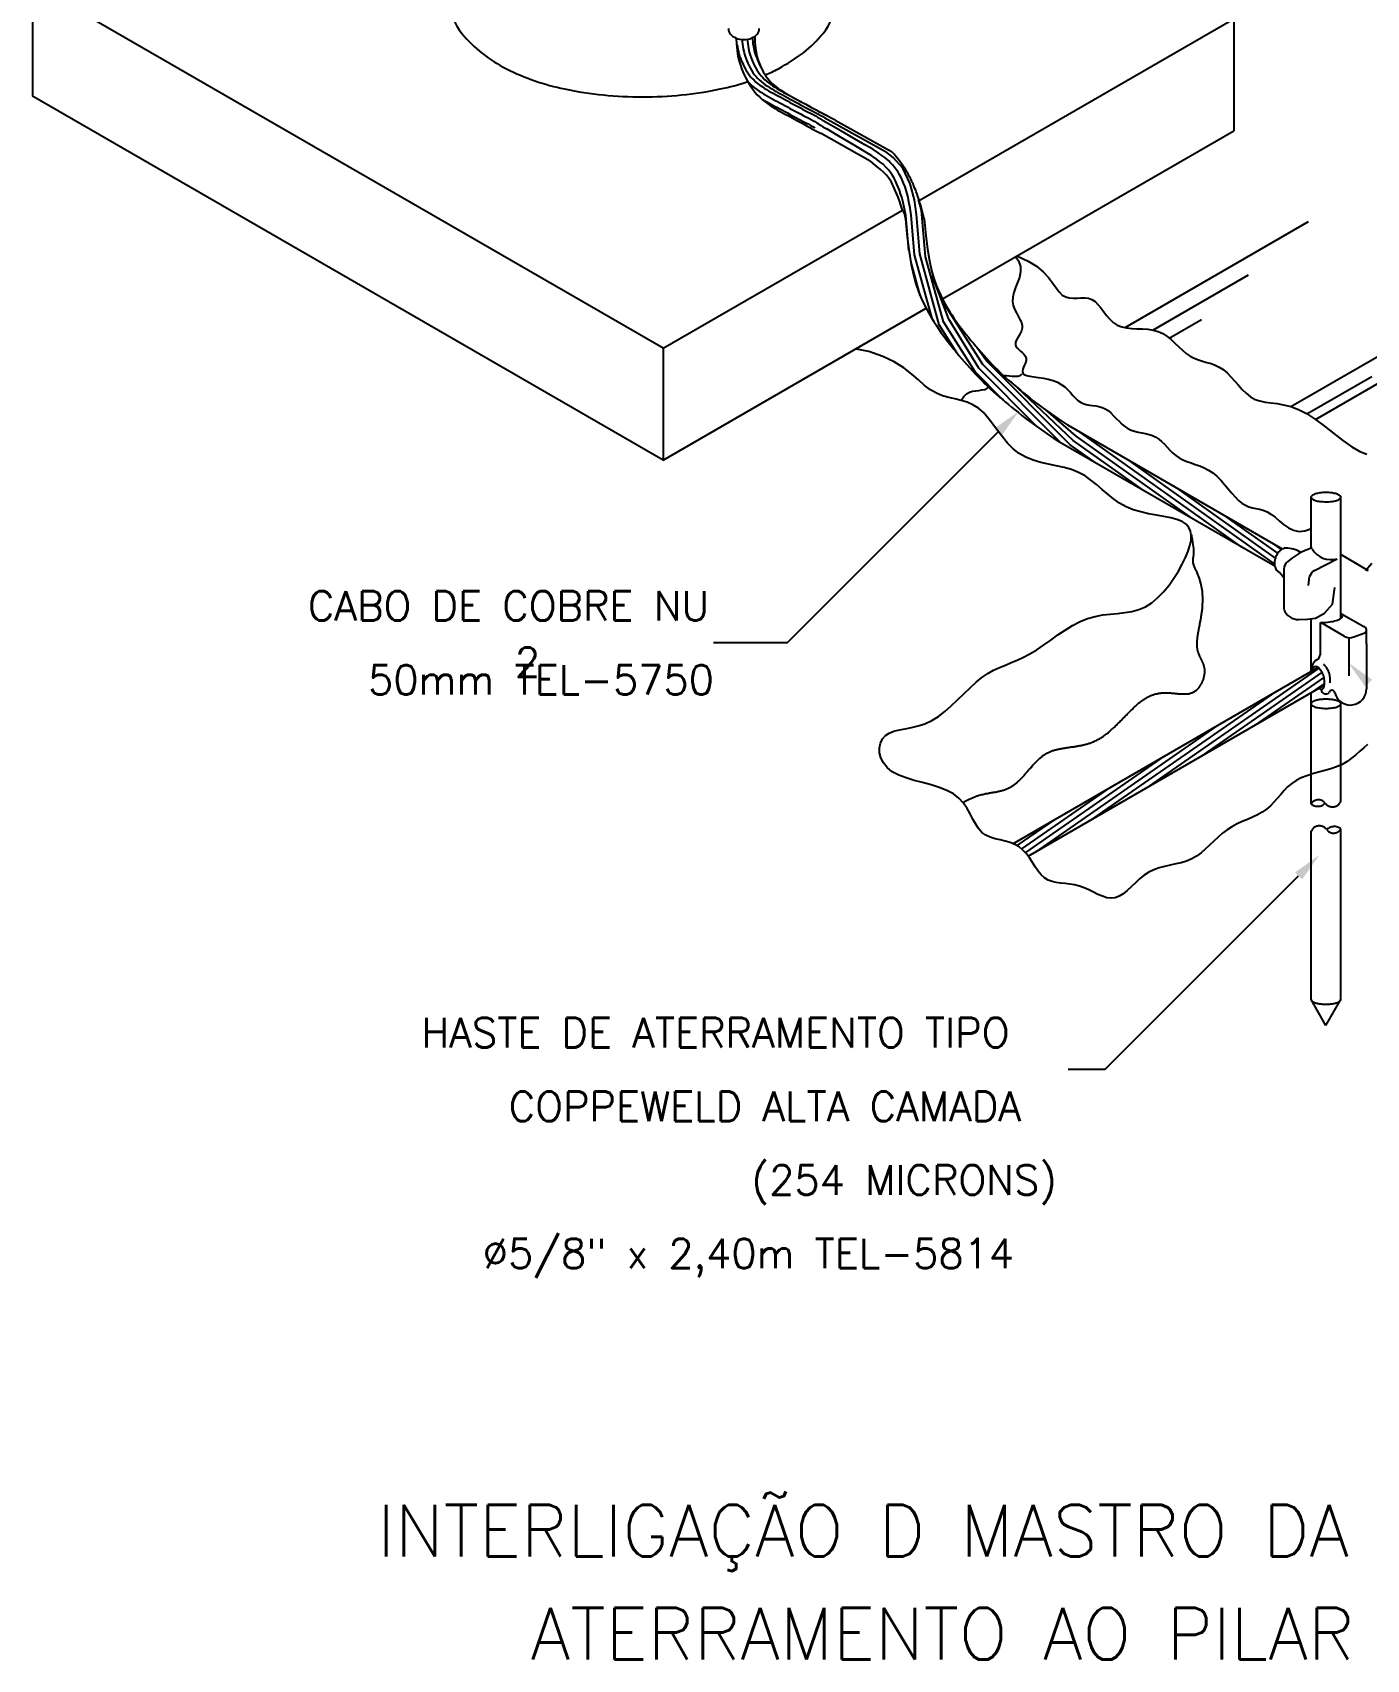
# Model space of a CAD drawing. Header units: millimetres. Extents: x -5200.2 to -5184.5, y -4688.8 to -4655.3.
# Drawn here: x -5200.12 to -5191.06, y -4688.85 to -4677.79 of the extents above; entities that cross this region are included whole.
import ezdxf
from ezdxf.enums import TextEntityAlignment as Align

# ---------------------------------------------------------------- set-up
doc = ezdxf.new("R2010")
doc.units = ezdxf.units.MM
doc.header["$LTSCALE"] = 10
doc.linetypes.add('DASHEDX2', pattern=[1.5, 1, -0.5])
doc.layers.add('Termotécnica', color=7, linetype='Continuous')
doc.styles.add('r140', font='romans.shx')
doc.styles.add('r80', font='romans.shx')

msp = doc.modelspace()

# ---------------------------------------------------------------- linework, layer by layer
at = {"layer": 'Termotécnica', "color": 2}
for p, q in [((-5200.121, -4677.467), (-5200.121, -4678.227)), ((-5195.839, -4679.94), (-5200.121, -4677.467)), ((-5194.104, -4678.938), (-5191.962, -4677.701)), ((-5191.962, -4677.701), (-5191.962, -4678.462)), ((-5195.839, -4680.7), (-5200.121, -4678.227)), ((-5193.878, -4679.568), (-5191.962, -4678.462)), ((-5195.839, -4679.94), (-5194.213, -4679.001)), ((-5193.941, -4679.604), (-5193.819, -4679.533)), ((-5195.839, -4680.7), (-5194.051, -4679.668)), ((-5195.839, -4679.94), (-5195.839, -4680.7)), ((-5194.996, -4681.941), (-5193.563, -4680.508)), ((-5191.438, -4681.299), (-5191.438, -4680.952)), ((-5191.235, -4681.775), (-5191.235, -4680.952)), ((-5191.622, -4681.438), (-5191.622, -4681.713)), ((-5191.414, -4681.45), (-5191.261, -4681.37)), ((-5191.047, -4681.451), (-5191.235, -4681.342)), ((-5191.455, -4681.551), (-5191.448, -4681.491)), ((-5191.438, -4682.136), (-5191.438, -4681.777)), ((-5191.08, -4681.832), (-5191.231, -4681.746)), ((-5191.375, -4681.803), (-5191.375, -4681.98)), ((-5191.212, -4681.897), (-5191.372, -4681.803)), ((-5191.147, -4681.901), (-5191.072, -4681.874)), ((-5191.062, -4681.948), (-5191.062, -4681.859)), ((-5194.996, -4681.941), (-5195.496, -4681.941)), ((-5191.182, -4681.907), (-5191.182, -4682.165)), ((-5191.062, -4681.948), (-5191.062, -4682.254)), ((-5191.438, -4682.356), (-5191.438, -4682.282)), ((-5192.838, -4684.841), (-5191.522, -4683.525)), ((-5192.838, -4684.841), (-5193.088, -4684.841))]:
    msp.add_line(p, q, dxfattribs=at)
at = {"layer": 'Termotécnica', "color": 3}
for p, q in [((-5194.67, -4678.389), (-5194.287, -4678.604)), ((-5194.766, -4678.479), (-5194.433, -4678.667)), ((-5191.632, -4681.304), (-5193.09, -4680.462)), ((-5191.684, -4681.421), (-5193.162, -4680.568)), ((-5193.464, -4683.306), (-5191.391, -4682.108)), ((-5193.359, -4683.391), (-5191.348, -4682.23))]:
    msp.add_line(p, q, dxfattribs=at)
at = {"layer": 'Termotécnica', "color": 1}
for p, q in [((-5194.169, -4679.276), (-5194.189, -4679.038)), ((-5194.131, -4679.305), (-5194.153, -4679.035)), ((-5194.095, -4679.298), (-5194.117, -4679.032)), ((-5194.057, -4679.319), (-5194.082, -4679.029)), ((-5192.701, -4679.799), (-5191.455, -4679.079)), ((-5194.012, -4679.738), (-5194.131, -4679.305)), ((-5193.963, -4679.78), (-5194.095, -4679.298)), ((-5193.933, -4679.761), (-5194.057, -4679.319)), ((-5194.092, -4679.581), (-5194.154, -4679.357)), ((-5193.897, -4679.741), (-5194.011, -4679.446)), ((-5192.512, -4679.816), (-5191.862, -4679.441)), ((-5193.667, -4680.05), (-5193.946, -4679.613)), ((-5193.843, -4679.97), (-5193.963, -4679.78)), ((-5193.718, -4680.101), (-5193.933, -4679.761)), ((-5193.693, -4680.076), (-5193.897, -4679.741)), ((-5192.401, -4679.871), (-5192.181, -4679.744)), ((-5191.576, -4680.336), (-5190.537, -4679.736)), ((-5191.408, -4680.423), (-5190.376, -4679.827)), ((-5193.642, -4680.025), (-5193.707, -4679.935)), ((-5193.526, -4680.294), (-5193.718, -4680.101)), ((-5193.295, -4680.476), (-5193.693, -4680.076)), ((-5193.14, -4680.58), (-5193.667, -4680.05)), ((-5193.073, -4680.596), (-5193.642, -4680.025)), ((-5193.053, -4680.567), (-5193.475, -4680.169)), ((-5191.467, -4680.385), (-5191.026, -4680.131)), ((-5193.032, -4680.537), (-5193.24, -4680.358)), ((-5192.241, -4681.099), (-5193.032, -4680.537)), ((-5191.909, -4681.291), (-5193.011, -4680.508)), ((-5192.903, -4680.717), (-5193.073, -4680.596)), ((-5192.572, -4680.908), (-5193.053, -4680.567)), ((-5191.687, -4681.405), (-5192.68, -4680.699)), ((-5191.68, -4681.365), (-5192.348, -4680.891)), ((-5191.664, -4681.333), (-5192.017, -4681.082)), ((-5191.638, -4681.307), (-5191.685, -4681.273)), ((-5191.385, -4682.113), (-5192.565, -4682.933)), ((-5191.363, -4682.141), (-5192.193, -4682.718)), ((-5191.35, -4682.176), (-5191.821, -4682.503)), ((-5191.346, -4682.217), (-5191.449, -4682.289)), ((-5191.68, -4682.274), (-5192.936, -4683.147)), ((-5192.063, -4682.497), (-5193.308, -4683.362)), ((-5192.435, -4682.711), (-5193.378, -4683.367)), ((-5192.807, -4682.926), (-5193.404, -4683.341)), ((-5193.179, -4683.141), (-5193.435, -4683.319))]:
    msp.add_line(p, q, dxfattribs=at)
at = {"layer": 'Termotécnica', "color": 1, "linetype": 'DASHEDX2'}
for p, q in [((-5191.438, -4683.037), (-5191.438, -4682.356)), ((-5191.235, -4683.02), (-5191.235, -4682.356)), ((-5191.235, -4684.365), (-5191.235, -4683.205)), ((-5191.438, -4684.365), (-5191.438, -4683.221)), ((-5191.337, -4684.541), (-5191.438, -4684.365)), ((-5191.337, -4684.541), (-5191.235, -4684.365))]:
    msp.add_line(p, q, dxfattribs=at)
at = {"layer": 'Termotécnica', "color": 2}
for points in [[(-5197.285, -4677.579, 0.174705), (-5197.205, -4677.8, 0.104203), (-5196.902, -4678.041, 0.064948), (-5196.507, -4678.178, 0.051099), (-5195.978, -4678.232, 0.051099), (-5195.45, -4678.178, 0.02972), (-5195.264, -4678.128)], [(-5194.885, -4677.932, 0.050376), (-5194.751, -4677.8, 0.174705), (-5194.671, -4677.579, 0.174705)], [(-5195.145, -4678.083, 0.015439), (-5195.054, -4678.041, 0.019951), (-5194.885, -4677.932, 0.174705)], [(-5191.643, -4681.311, 0.057952), (-5191.659, -4681.326, 0.068674), (-5191.676, -4681.355, 0.068674), (-5191.686, -4681.388, 0.094064), (-5191.684, -4681.422, 0.032944)], [(-5191.611, -4681.297, 0.138403), (-5191.643, -4681.311, 0.080567)], [(-5191.684, -4681.422, 0.023838), (-5191.682, -4681.428, 0.202617)], [(-5191.438, -4682.356, 0.236645), (-5191.433, -4682.365, 0.085557), (-5191.408, -4682.378, 0.043156), (-5191.378, -4682.384, 0.031861), (-5191.337, -4682.387, 0.031861), (-5191.295, -4682.384, 0.043156), (-5191.265, -4682.378, 0.085557), (-5191.24, -4682.365, 0.236645), (-5191.235, -4682.356)]]:
    msp.add_lwpolyline(points, format="xyb", dxfattribs=at)
at = {"layer": 'Termotécnica', "color": 3}
for points in [[(-5195.343, -4677.834), (-5195.341, -4677.87), (-5195.336, -4677.916), (-5195.33, -4677.955), (-5195.322, -4677.989), (-5195.313, -4678.017), (-5195.305, -4678.04), (-5195.297, -4678.061), (-5195.288, -4678.081), (-5195.279, -4678.101), (-5195.268, -4678.121), (-5195.257, -4678.141), (-5195.244, -4678.16), (-5195.23, -4678.18), (-5195.215, -4678.199), (-5195.199, -4678.217), (-5195.182, -4678.233), (-5195.165, -4678.249), (-5195.148, -4678.263), (-5195.13, -4678.276), (-5195.113, -4678.289), (-5195.095, -4678.3), (-5195.078, -4678.311), (-5195.061, -4678.321), (-5195.044, -4678.331), (-5195.027, -4678.34), (-5195.011, -4678.349), (-5194.995, -4678.357), (-5194.978, -4678.366), (-5194.962, -4678.374), (-5194.946, -4678.383), (-5194.93, -4678.392), (-5194.913, -4678.401), (-5194.895, -4678.411), (-5194.878, -4678.42), (-5194.86, -4678.43), (-5194.842, -4678.44), (-5194.823, -4678.45), (-5194.805, -4678.46), (-5194.787, -4678.469), (-5194.77, -4678.478), (-5194.766, -4678.479)], [(-5195.216, -4677.821), (-5195.215, -4677.86), (-5195.211, -4677.9), (-5195.206, -4677.931), (-5195.201, -4677.956), (-5195.194, -4677.977), (-5195.188, -4677.995), (-5195.181, -4678.012), (-5195.174, -4678.029), (-5195.166, -4678.045), (-5195.158, -4678.061), (-5195.149, -4678.076), (-5195.14, -4678.09), (-5195.13, -4678.104), (-5195.12, -4678.117), (-5195.108, -4678.13), (-5195.096, -4678.142), (-5195.083, -4678.153), (-5195.07, -4678.164), (-5195.056, -4678.175), (-5195.042, -4678.185), (-5195.027, -4678.194), (-5195.013, -4678.203), (-5194.998, -4678.212), (-5194.982, -4678.221), (-5194.967, -4678.23), (-5194.951, -4678.238), (-5194.936, -4678.246), (-5194.92, -4678.255), (-5194.903, -4678.264), (-5194.887, -4678.272), (-5194.87, -4678.282), (-5194.852, -4678.291), (-5194.835, -4678.301), (-5194.817, -4678.31), (-5194.8, -4678.32), (-5194.782, -4678.33), (-5194.764, -4678.339), (-5194.747, -4678.348), (-5194.729, -4678.357), (-5194.712, -4678.366), (-5194.696, -4678.374), (-5194.68, -4678.383), (-5194.67, -4678.389)], [(-5194.213, -4679.001), (-5194.224, -4678.967), (-5194.234, -4678.939), (-5194.243, -4678.914), (-5194.251, -4678.892), (-5194.259, -4678.873), (-5194.266, -4678.856), (-5194.273, -4678.84), (-5194.28, -4678.826), (-5194.287, -4678.811), (-5194.296, -4678.797), (-5194.307, -4678.782), (-5194.321, -4678.764), (-5194.34, -4678.745), (-5194.364, -4678.723), (-5194.395, -4678.697), (-5194.433, -4678.667)], [(-5194.065, -4679.06), (-5194.074, -4679.026), (-5194.082, -4678.996), (-5194.089, -4678.97), (-5194.096, -4678.947), (-5194.102, -4678.926), (-5194.108, -4678.908), (-5194.113, -4678.893), (-5194.119, -4678.878), (-5194.123, -4678.865), (-5194.128, -4678.854), (-5194.133, -4678.843), (-5194.137, -4678.832), (-5194.141, -4678.822), (-5194.146, -4678.813), (-5194.15, -4678.804), (-5194.155, -4678.794), (-5194.159, -4678.785), (-5194.164, -4678.775), (-5194.17, -4678.765), (-5194.175, -4678.755), (-5194.181, -4678.745), (-5194.187, -4678.734), (-5194.193, -4678.724), (-5194.2, -4678.713), (-5194.207, -4678.702), (-5194.214, -4678.691), (-5194.223, -4678.68), (-5194.233, -4678.667), (-5194.244, -4678.653), (-5194.256, -4678.639), (-5194.27, -4678.622), (-5194.287, -4678.604)], [(-5194.211, -4679.004), (-5194.211, -4679.004), (-5194.208, -4679.008), (-5194.206, -4679.013), (-5194.203, -4679.02), (-5194.2, -4679.029), (-5194.197, -4679.039), (-5194.194, -4679.051), (-5194.192, -4679.063)], [(-5194.192, -4679.063), (-5194.18, -4679.186), (-5194.168, -4679.285), (-5194.154, -4679.37), (-5194.138, -4679.441), (-5194.121, -4679.503), (-5194.103, -4679.555), (-5194.085, -4679.599), (-5194.067, -4679.637), (-5194.05, -4679.671), (-5194.033, -4679.702), (-5194.016, -4679.732), (-5193.999, -4679.759), (-5193.982, -4679.786), (-5193.965, -4679.811), (-5193.949, -4679.834), (-5193.932, -4679.857), (-5193.915, -4679.88), (-5193.898, -4679.902), (-5193.881, -4679.923), (-5193.864, -4679.945), (-5193.846, -4679.966), (-5193.829, -4679.988), (-5193.811, -4680.009), (-5193.793, -4680.03), (-5193.775, -4680.051), (-5193.756, -4680.072), (-5193.737, -4680.093), (-5193.718, -4680.114), (-5193.698, -4680.135), (-5193.678, -4680.155), (-5193.657, -4680.176), (-5193.637, -4680.196), (-5193.616, -4680.216), (-5193.594, -4680.235), (-5193.573, -4680.253), (-5193.553, -4680.271), (-5193.532, -4680.289), (-5193.512, -4680.306), (-5193.492, -4680.323), (-5193.472, -4680.339), (-5193.451, -4680.356), (-5193.428, -4680.375), (-5193.402, -4680.396), (-5193.37, -4680.421), (-5193.332, -4680.449), (-5193.285, -4680.482), (-5193.229, -4680.521), (-5193.162, -4680.568)], [(-5194.065, -4679.06), (-5194.054, -4679.173), (-5194.042, -4679.267), (-5194.029, -4679.346), (-5194.015, -4679.411), (-5194, -4679.465), (-5193.984, -4679.51), (-5193.969, -4679.548), (-5193.953, -4679.581), (-5193.937, -4679.612), (-5193.922, -4679.64), (-5193.907, -4679.667), (-5193.891, -4679.692), (-5193.876, -4679.716), (-5193.861, -4679.739), (-5193.845, -4679.76), (-5193.83, -4679.782), (-5193.814, -4679.803), (-5193.798, -4679.824), (-5193.782, -4679.845), (-5193.765, -4679.865), (-5193.748, -4679.886), (-5193.731, -4679.906), (-5193.714, -4679.926), (-5193.697, -4679.947), (-5193.679, -4679.967), (-5193.661, -4679.987), (-5193.643, -4680.007), (-5193.625, -4680.027), (-5193.606, -4680.047), (-5193.587, -4680.066), (-5193.568, -4680.085), (-5193.549, -4680.104), (-5193.53, -4680.122), (-5193.51, -4680.14), (-5193.49, -4680.158), (-5193.47, -4680.175), (-5193.45, -4680.192), (-5193.43, -4680.209), (-5193.41, -4680.225), (-5193.39, -4680.242), (-5193.37, -4680.259), (-5193.348, -4680.276), (-5193.324, -4680.296), (-5193.294, -4680.319), (-5193.257, -4680.346), (-5193.212, -4680.378), (-5193.157, -4680.417), (-5193.09, -4680.462)]]:
    msp.add_lwpolyline(points, dxfattribs=at)
at = {"layer": 'Termotécnica', "color": 1}
for points in [[(-5195.336, -4677.877), (-5195.336, -4677.877), (-5195.331, -4677.909), (-5195.325, -4677.934), (-5195.319, -4677.954), (-5195.312, -4677.972), (-5195.305, -4677.99), (-5195.298, -4678.006), (-5195.29, -4678.022), (-5195.282, -4678.038), (-5195.274, -4678.053), (-5195.264, -4678.068), (-5195.255, -4678.082), (-5195.244, -4678.095), (-5195.233, -4678.107), (-5195.22, -4678.119), (-5195.208, -4678.131), (-5195.194, -4678.142), (-5195.181, -4678.152), (-5195.166, -4678.162), (-5195.152, -4678.172), (-5195.137, -4678.181), (-5195.122, -4678.19), (-5195.107, -4678.199), (-5195.092, -4678.207), (-5195.076, -4678.215), (-5195.06, -4678.224), (-5195.044, -4678.232), (-5195.028, -4678.241), (-5195.011, -4678.25), (-5194.994, -4678.259), (-5194.977, -4678.269), (-5194.959, -4678.278), (-5194.942, -4678.288), (-5194.924, -4678.298), (-5194.906, -4678.307), (-5194.889, -4678.317), (-5194.871, -4678.326), (-5194.854, -4678.335), (-5194.837, -4678.343), (-5194.82, -4678.352), (-5194.804, -4678.361), (-5194.789, -4678.369), (-5194.774, -4678.378), (-5194.761, -4678.387), (-5194.751, -4678.395)], [(-5195.303, -4677.842), (-5195.3, -4677.874), (-5195.295, -4677.906), (-5195.289, -4677.931), (-5195.283, -4677.951), (-5195.276, -4677.969), (-5195.269, -4677.987), (-5195.262, -4678.003), (-5195.255, -4678.02), (-5195.246, -4678.035), (-5195.238, -4678.05), (-5195.229, -4678.065), (-5195.219, -4678.079), (-5195.208, -4678.092), (-5195.197, -4678.104), (-5195.185, -4678.116), (-5195.172, -4678.128), (-5195.159, -4678.139), (-5195.145, -4678.149), (-5195.13, -4678.159), (-5195.116, -4678.169), (-5195.101, -4678.178), (-5195.086, -4678.187), (-5195.071, -4678.196), (-5195.056, -4678.204), (-5195.04, -4678.212), (-5195.024, -4678.221), (-5195.008, -4678.229), (-5194.992, -4678.238), (-5194.975, -4678.247), (-5194.958, -4678.256), (-5194.941, -4678.266), (-5194.923, -4678.275), (-5194.906, -4678.285), (-5194.888, -4678.295), (-5194.871, -4678.304), (-5194.853, -4678.314), (-5194.835, -4678.323), (-5194.818, -4678.332), (-5194.801, -4678.34), (-5194.784, -4678.349), (-5194.768, -4678.358), (-5194.753, -4678.366), (-5194.739, -4678.375), (-5194.328, -4678.604)], [(-5195.267, -4677.84), (-5195.264, -4677.871), (-5195.259, -4677.903), (-5195.253, -4677.928), (-5195.247, -4677.948), (-5195.24, -4677.966), (-5195.234, -4677.984), (-5195.226, -4678), (-5195.219, -4678.017), (-5195.211, -4678.032), (-5195.202, -4678.047), (-5195.193, -4678.062), (-5195.183, -4678.076), (-5195.172, -4678.089), (-5195.161, -4678.101), (-5195.149, -4678.113), (-5195.136, -4678.125), (-5195.123, -4678.136), (-5195.109, -4678.146), (-5195.095, -4678.156), (-5195.08, -4678.166), (-5195.065, -4678.175), (-5195.05, -4678.184), (-5195.035, -4678.193), (-5195.02, -4678.201), (-5195.004, -4678.209), (-5194.988, -4678.218), (-5194.972, -4678.226), (-5194.956, -4678.235), (-5194.939, -4678.244), (-5194.922, -4678.253), (-5194.905, -4678.263), (-5194.888, -4678.272), (-5194.87, -4678.282), (-5194.852, -4678.292), (-5194.835, -4678.301), (-5194.817, -4678.311), (-5194.8, -4678.32), (-5194.782, -4678.329), (-5194.765, -4678.337), (-5194.748, -4678.346), (-5194.732, -4678.355), (-5194.717, -4678.363), (-5194.715, -4678.364)], [(-5195.232, -4677.828), (-5195.232, -4677.828), (-5195.228, -4677.868), (-5195.223, -4677.9), (-5195.218, -4677.925), (-5195.211, -4677.945), (-5195.205, -4677.963), (-5195.198, -4677.981), (-5195.19, -4677.997), (-5195.183, -4678.014), (-5195.175, -4678.029), (-5195.167, -4678.043)], [(-5195.232, -4677.828), (-5195.232, -4677.828), (-5195.228, -4677.868), (-5195.223, -4677.9), (-5195.218, -4677.925), (-5195.211, -4677.945), (-5195.205, -4677.963), (-5195.198, -4677.981), (-5195.19, -4677.997), (-5195.183, -4678.014), (-5195.175, -4678.029), (-5195.167, -4678.043)], [(-5195.267, -4678.123), (-5195.259, -4678.132), (-5195.245, -4678.146), (-5195.231, -4678.158), (-5195.217, -4678.17), (-5195.202, -4678.181), (-5195.187, -4678.192), (-5195.171, -4678.202), (-5195.156, -4678.212), (-5195.14, -4678.221), (-5195.124, -4678.23), (-5195.109, -4678.239), (-5195.093, -4678.247), (-5195.077, -4678.256), (-5195.061, -4678.264), (-5195.045, -4678.273), (-5195.028, -4678.282), (-5195.011, -4678.291), (-5194.994, -4678.3), (-5194.977, -4678.31), (-5194.959, -4678.319), (-5194.941, -4678.329), (-5194.923, -4678.339), (-5194.906, -4678.348), (-5194.888, -4678.358), (-5194.87, -4678.367), (-5194.853, -4678.375), (-5194.837, -4678.384), (-5194.821, -4678.392), (-5194.807, -4678.4), (-5194.794, -4678.408), (-5194.782, -4678.416), (-5194.779, -4678.419)], [(-5195.167, -4678.247), (-5195.158, -4678.252), (-5195.142, -4678.261), (-5195.126, -4678.27), (-5195.11, -4678.279), (-5195.094, -4678.287), (-5195.078, -4678.296), (-5195.061, -4678.305), (-5195.045, -4678.313), (-5195.028, -4678.322), (-5195.011, -4678.332), (-5194.994, -4678.341), (-5194.976, -4678.351), (-5194.959, -4678.361), (-5194.941, -4678.37), (-5194.922, -4678.38), (-5194.904, -4678.39), (-5194.887, -4678.399), (-5194.87, -4678.407), (-5194.854, -4678.416), (-5194.839, -4678.424), (-5194.825, -4678.431), (-5194.813, -4678.438), (-5194.807, -4678.443)], [(-5194.153, -4679.035), (-5194.161, -4678.987), (-5194.169, -4678.944), (-5194.177, -4678.906), (-5194.186, -4678.874), (-5194.195, -4678.844), (-5194.205, -4678.819), (-5194.214, -4678.796), (-5194.224, -4678.775), (-5194.235, -4678.756), (-5194.245, -4678.738), (-5194.257, -4678.722), (-5194.268, -4678.707), (-5194.28, -4678.693), (-5194.293, -4678.68), (-5194.306, -4678.667), (-5194.319, -4678.655), (-5194.333, -4678.643), (-5194.352, -4678.629), (-5194.378, -4678.612), (-5194.415, -4678.588), (-5194.468, -4678.557), (-5194.539, -4678.516), (-5194.632, -4678.462), (-5194.751, -4678.395)], [(-5194.189, -4679.038), (-5194.196, -4679.003), (-5194.203, -4678.971), (-5194.21, -4678.941), (-5194.217, -4678.914), (-5194.225, -4678.89), (-5194.233, -4678.866), (-5194.241, -4678.845), (-5194.25, -4678.824), (-5194.26, -4678.803), (-5194.27, -4678.784), (-5194.281, -4678.765), (-5194.294, -4678.746), (-5194.308, -4678.727), (-5194.325, -4678.709), (-5194.344, -4678.69), (-5194.366, -4678.672), (-5194.392, -4678.653), (-5194.421, -4678.633), (-5194.455, -4678.612), (-5194.495, -4678.588), (-5194.541, -4678.56), (-5194.594, -4678.528), (-5194.656, -4678.491), (-5194.726, -4678.448)], [(-5194.275, -4678.643), (-5194.328, -4678.604)], [(-5194.117, -4679.032), (-5194.132, -4678.932), (-5194.161, -4678.823), (-5194.211, -4678.715), (-5194.275, -4678.643)], [(-5194.107, -4678.933), (-5194.102, -4678.946), (-5194.097, -4678.96), (-5194.093, -4678.976), (-5194.089, -4678.992), (-5194.085, -4679.01), (-5194.082, -4679.029)], [(-5194.107, -4678.933), (-5194.102, -4678.946), (-5194.097, -4678.96), (-5194.093, -4678.976), (-5194.089, -4678.992), (-5194.085, -4679.01), (-5194.082, -4679.029)]]:
    msp.add_lwpolyline(points, dxfattribs=at)
at = {"layer": 'Termotécnica', "color": 2}
for points in [[(-5193.444, -4679.317), (-5193.424, -4679.346), (-5193.412, -4679.384), (-5193.412, -4679.421), (-5193.419, -4679.458), (-5193.431, -4679.494), (-5193.445, -4679.528), (-5193.457, -4679.561), (-5193.464, -4679.592), (-5193.465, -4679.622), (-5193.46, -4679.649), (-5193.451, -4679.675), (-5193.439, -4679.699), (-5193.426, -4679.722), (-5193.415, -4679.744), (-5193.405, -4679.765), (-5193.4, -4679.785), (-5193.4, -4679.804), (-5193.405, -4679.822), (-5193.413, -4679.839), (-5193.422, -4679.856), (-5193.431, -4679.872), (-5193.44, -4679.886), (-5193.445, -4679.9), (-5193.446, -4679.914), (-5193.442, -4679.926), (-5193.434, -4679.938), (-5193.423, -4679.949), (-5193.41, -4679.96), (-5193.397, -4679.971), (-5193.386, -4679.983), (-5193.377, -4679.995), (-5193.373, -4680.009), (-5193.373, -4680.023), (-5193.377, -4680.038), (-5193.383, -4680.053), (-5193.39, -4680.068), (-5193.395, -4680.082), (-5193.398, -4680.095), (-5193.395, -4680.107), (-5193.387, -4680.117), (-5193.371, -4680.124), (-5193.348, -4680.13), (-5193.32, -4680.134), (-5193.289, -4680.139), (-5193.256, -4680.144), (-5193.223, -4680.15), (-5193.19, -4680.159), (-5193.16, -4680.17), (-5193.134, -4680.185), (-5193.111, -4680.202), (-5193.091, -4680.221), (-5193.072, -4680.241), (-5193.055, -4680.26), (-5193.038, -4680.279), (-5193.022, -4680.295), (-5193.004, -4680.307), (-5192.985, -4680.316), (-5192.965, -4680.322), (-5192.943, -4680.326), (-5192.922, -4680.329), (-5192.9, -4680.332), (-5192.878, -4680.336), (-5192.856, -4680.342), (-5192.836, -4680.351), (-5192.816, -4680.363), (-5192.797, -4680.379), (-5192.779, -4680.398), (-5192.761, -4680.417), (-5192.742, -4680.436), (-5192.723, -4680.455), (-5192.703, -4680.472), (-5192.682, -4680.486), (-5192.66, -4680.497), (-5192.636, -4680.504), (-5192.611, -4680.51), (-5192.587, -4680.515), (-5192.562, -4680.52), (-5192.538, -4680.525), (-5192.514, -4680.533), (-5192.492, -4680.543), (-5192.472, -4680.557), (-5192.453, -4680.573), (-5192.434, -4680.592), (-5192.416, -4680.612), (-5192.398, -4680.632), (-5192.378, -4680.651), (-5192.357, -4680.669), (-5192.334, -4680.685), (-5192.309, -4680.698), (-5192.282, -4680.709), (-5192.253, -4680.719), (-5192.224, -4680.729), (-5192.194, -4680.739), (-5192.163, -4680.752), (-5192.134, -4680.767), (-5192.105, -4680.786), (-5192.077, -4680.809), (-5192.051, -4680.836), (-5192.026, -4680.865), (-5192.001, -4680.894), (-5191.977, -4680.923), (-5191.954, -4680.95), (-5191.93, -4680.974), (-5191.907, -4680.993), (-5191.884, -4681.007), (-5191.86, -4681.017), (-5191.836, -4681.023), (-5191.812, -4681.029), (-5191.787, -4681.034), (-5191.762, -4681.041), (-5191.736, -4681.052), (-5191.71, -4681.067), (-5191.682, -4681.088), (-5191.654, -4681.112), (-5191.624, -4681.137), (-5191.592, -4681.159), (-5191.558, -4681.176), (-5191.52, -4681.184), (-5191.48, -4681.181), (-5191.435, -4681.164)], [(-5193.431, -4679.314), (-5193.36, -4679.347), (-5193.303, -4679.383), (-5193.258, -4679.421), (-5193.222, -4679.459), (-5193.193, -4679.496), (-5193.17, -4679.529), (-5193.148, -4679.557), (-5193.127, -4679.578), (-5193.104, -4679.591), (-5193.08, -4679.598), (-5193.054, -4679.6), (-5193.027, -4679.599), (-5193.001, -4679.598), (-5192.975, -4679.597), (-5192.95, -4679.6), (-5192.926, -4679.608), (-5192.905, -4679.622), (-5192.885, -4679.642), (-5192.866, -4679.666), (-5192.846, -4679.692), (-5192.826, -4679.718), (-5192.805, -4679.743), (-5192.781, -4679.765), (-5192.754, -4679.782), (-5192.724, -4679.794), (-5192.691, -4679.801), (-5192.656, -4679.805), (-5192.62, -4679.807), (-5192.583, -4679.808), (-5192.546, -4679.811), (-5192.51, -4679.816), (-5192.477, -4679.826), (-5192.445, -4679.84), (-5192.416, -4679.859), (-5192.388, -4679.881), (-5192.362, -4679.905), (-5192.336, -4679.93), (-5192.31, -4679.953), (-5192.285, -4679.975), (-5192.259, -4679.993), (-5192.231, -4680.007), (-5192.203, -4680.019), (-5192.175, -4680.027), (-5192.146, -4680.036), (-5192.117, -4680.044), (-5192.089, -4680.054), (-5192.061, -4680.068), (-5192.034, -4680.085), (-5192.007, -4680.107), (-5191.982, -4680.133), (-5191.957, -4680.162), (-5191.931, -4680.191), (-5191.905, -4680.22), (-5191.878, -4680.246), (-5191.849, -4680.269), (-5191.818, -4680.287), (-5191.785, -4680.298), (-5191.749, -4680.306), (-5191.711, -4680.311), (-5191.669, -4680.316), (-5191.624, -4680.324), (-5191.576, -4680.336), (-5191.524, -4680.356), (-5191.468, -4680.384), (-5191.408, -4680.423), (-5191.346, -4680.469), (-5191.283, -4680.519), (-5191.221, -4680.567), (-5191.161, -4680.609), (-5191.106, -4680.642), (-5191.058, -4680.66)], [(-5191.055, -4682.632), (-5191.08, -4682.655), (-5191.106, -4682.678), (-5191.133, -4682.702), (-5191.162, -4682.725), (-5191.193, -4682.747), (-5191.227, -4682.767), (-5191.265, -4682.783), (-5191.304, -4682.797), (-5191.345, -4682.809), (-5191.387, -4682.82), (-5191.428, -4682.832), (-5191.467, -4682.845), (-5191.505, -4682.859), (-5191.539, -4682.876), (-5191.569, -4682.897), (-5191.597, -4682.92), (-5191.621, -4682.945), (-5191.644, -4682.972), (-5191.667, -4682.999), (-5191.69, -4683.025), (-5191.714, -4683.049), (-5191.741, -4683.072), (-5191.77, -4683.092), (-5191.802, -4683.109), (-5191.835, -4683.125), (-5191.87, -4683.141), (-5191.905, -4683.156), (-5191.94, -4683.172), (-5191.975, -4683.191), (-5192.008, -4683.211), (-5192.039, -4683.235), (-5192.069, -4683.261), (-5192.098, -4683.289), (-5192.127, -4683.316), (-5192.156, -4683.343), (-5192.185, -4683.369), (-5192.216, -4683.391), (-5192.248, -4683.41), (-5192.283, -4683.425), (-5192.319, -4683.436), (-5192.356, -4683.444), (-5192.394, -4683.452), (-5192.432, -4683.46), (-5192.469, -4683.47), (-5192.505, -4683.483), (-5192.539, -4683.499), (-5192.572, -4683.52), (-5192.602, -4683.545), (-5192.631, -4683.572), (-5192.659, -4683.599), (-5192.686, -4683.624), (-5192.713, -4683.646), (-5192.74, -4683.663), (-5192.768, -4683.674), (-5192.796, -4683.677), (-5192.825, -4683.673), (-5192.855, -4683.663), (-5192.885, -4683.651), (-5192.916, -4683.636), (-5192.947, -4683.62), (-5192.979, -4683.606), (-5193.011, -4683.594), (-5193.044, -4683.586), (-5193.076, -4683.581), (-5193.108, -4683.577), (-5193.139, -4683.574), (-5193.169, -4683.569), (-5193.197, -4683.563), (-5193.224, -4683.553), (-5193.249, -4683.538), (-5193.271, -4683.517), (-5193.291, -4683.492), (-5193.311, -4683.463), (-5193.33, -4683.433), (-5193.35, -4683.403), (-5193.371, -4683.375), (-5193.395, -4683.349), (-5193.421, -4683.327), (-5193.45, -4683.311), (-5193.482, -4683.299), (-5193.516, -4683.29), (-5193.55, -4683.281), (-5193.584, -4683.273), (-5193.617, -4683.262), (-5193.647, -4683.248), (-5193.673, -4683.229), (-5193.696, -4683.204), (-5193.715, -4683.173), (-5193.734, -4683.139), (-5193.753, -4683.103), (-5193.774, -4683.066), (-5193.799, -4683.031), (-5193.829, -4682.997), (-5193.866, -4682.968), (-5193.911, -4682.944), (-5193.963, -4682.924), (-5194.018, -4682.907), (-5194.076, -4682.891), (-5194.133, -4682.876), (-5194.188, -4682.859), (-5194.238, -4682.84), (-5194.282, -4682.817), (-5194.316, -4682.789), (-5194.342, -4682.757), (-5194.359, -4682.723), (-5194.368, -4682.688), (-5194.369, -4682.654), (-5194.362, -4682.622), (-5194.349, -4682.594), (-5194.329, -4682.571), (-5194.303, -4682.554), (-5194.271, -4682.542), (-5194.234, -4682.533), (-5194.194, -4682.525), (-5194.151, -4682.517), (-5194.106, -4682.506), (-5194.06, -4682.491), (-5194.014, -4682.47), (-5193.969, -4682.442), (-5193.925, -4682.408), (-5193.881, -4682.37), (-5193.838, -4682.329), (-5193.796, -4682.287), (-5193.754, -4682.247), (-5193.713, -4682.209), (-5193.673, -4682.176), (-5193.633, -4682.149), (-5193.594, -4682.127), (-5193.554, -4682.109), (-5193.514, -4682.092), (-5193.474, -4682.076), (-5193.433, -4682.059), (-5193.39, -4682.039), (-5193.347, -4682.016), (-5193.301, -4681.988), (-5193.255, -4681.957), (-5193.206, -4681.923), (-5193.157, -4681.888), (-5193.107, -4681.855), (-5193.057, -4681.824), (-5193.006, -4681.797), (-5192.955, -4681.776), (-5192.904, -4681.762), (-5192.853, -4681.752), (-5192.802, -4681.746), (-5192.752, -4681.742), (-5192.703, -4681.736), (-5192.655, -4681.728), (-5192.608, -4681.715), (-5192.563, -4681.696), (-5192.519, -4681.669), (-5192.478, -4681.634), (-5192.439, -4681.594), (-5192.402, -4681.55), (-5192.369, -4681.503), (-5192.339, -4681.455), (-5192.312, -4681.407), (-5192.29, -4681.361), (-5192.272, -4681.318), (-5192.26, -4681.279), (-5192.252, -4681.243), (-5192.251, -4681.21), (-5192.256, -4681.182), (-5192.267, -4681.157), (-5192.287, -4681.135), (-5192.314, -4681.118), (-5192.349, -4681.104), (-5192.391, -4681.093), (-5192.438, -4681.083), (-5192.488, -4681.074), (-5192.541, -4681.064), (-5192.593, -4681.052), (-5192.645, -4681.037), (-5192.694, -4681.017), (-5192.738, -4680.992), (-5192.78, -4680.963), (-5192.819, -4680.932), (-5192.857, -4680.899), (-5192.894, -4680.866), (-5192.933, -4680.835), (-5192.973, -4680.806), (-5193.017, -4680.783), (-5193.065, -4680.764), (-5193.115, -4680.75), (-5193.168, -4680.738), (-5193.221, -4680.727), (-5193.274, -4680.715), (-5193.326, -4680.7), (-5193.375, -4680.68), (-5193.421, -4680.655), (-5193.462, -4680.623), (-5193.499, -4680.584), (-5193.534, -4680.542), (-5193.567, -4680.499), (-5193.598, -4680.455), (-5193.63, -4680.414), (-5193.662, -4680.377), (-5193.697, -4680.347), (-5193.734, -4680.324), (-5193.773, -4680.307), (-5193.814, -4680.295), (-5193.856, -4680.284), (-5193.898, -4680.274), (-5193.941, -4680.262), (-5193.982, -4680.245), (-5194.023, -4680.222), (-5194.063, -4680.192), (-5194.104, -4680.155), (-5194.15, -4680.115), (-5194.204, -4680.073), (-5194.268, -4680.032), (-5194.346, -4679.995), (-5194.442, -4679.962), (-5194.524, -4679.945)], [(-5193.526, -4680.125), (-5193.524, -4680.125), (-5193.506, -4680.125), (-5193.486, -4680.127), (-5193.467, -4680.129), (-5193.448, -4680.13), (-5193.429, -4680.129), (-5193.413, -4680.124), (-5193.399, -4680.115)], [(-5193.814, -4680.295), (-5193.797, -4680.268), (-5193.778, -4680.25), (-5193.757, -4680.238), (-5193.736, -4680.232), (-5193.714, -4680.228), (-5193.693, -4680.226), (-5193.673, -4680.223), (-5193.654, -4680.219), (-5193.638, -4680.21), (-5193.629, -4680.203)], [(-5193.802, -4683.027), (-5193.787, -4683.018), (-5193.773, -4683.011), (-5193.76, -4683.004), (-5193.748, -4682.998), (-5193.737, -4682.994), (-5193.727, -4682.989), (-5193.717, -4682.986), (-5193.708, -4682.982), (-5193.699, -4682.98), (-5193.691, -4682.977), (-5193.683, -4682.975), (-5193.675, -4682.973), (-5193.668, -4682.971), (-5193.661, -4682.969), (-5193.654, -4682.968), (-5193.648, -4682.966), (-5193.641, -4682.965), (-5193.634, -4682.964), (-5193.628, -4682.962), (-5193.621, -4682.961), (-5193.615, -4682.96), (-5193.608, -4682.959), (-5193.602, -4682.958), (-5193.596, -4682.957), (-5193.59, -4682.956), (-5193.584, -4682.955), (-5193.577, -4682.954), (-5193.571, -4682.953), (-5193.566, -4682.951), (-5193.56, -4682.95), (-5193.554, -4682.949), (-5193.548, -4682.948), (-5193.542, -4682.946), (-5193.537, -4682.945), (-5193.531, -4682.943), (-5193.526, -4682.942), (-5193.52, -4682.94), (-5193.515, -4682.938), (-5193.51, -4682.936), (-5193.505, -4682.934), (-5193.5, -4682.932), (-5193.494, -4682.93), (-5193.49, -4682.927), (-5193.485, -4682.925), (-5193.48, -4682.922), (-5193.475, -4682.919), (-5193.47, -4682.916), (-5193.466, -4682.913), (-5193.461, -4682.91), (-5193.456, -4682.907), (-5193.452, -4682.904), (-5193.447, -4682.9), (-5193.443, -4682.897), (-5193.439, -4682.893), (-5193.434, -4682.89), (-5193.43, -4682.886), (-5193.426, -4682.882), (-5193.422, -4682.878), (-5193.417, -4682.874), (-5193.413, -4682.87), (-5193.409, -4682.866), (-5193.405, -4682.862), (-5193.401, -4682.858), (-5193.397, -4682.853), (-5193.393, -4682.849), (-5193.389, -4682.845), (-5193.385, -4682.841), (-5193.381, -4682.836), (-5193.378, -4682.832), (-5193.374, -4682.827), (-5193.37, -4682.823), (-5193.366, -4682.818), (-5193.362, -4682.814), (-5193.358, -4682.809), (-5193.354, -4682.805), (-5193.351, -4682.8), (-5193.347, -4682.796), (-5193.343, -4682.792), (-5193.339, -4682.787), (-5193.335, -4682.783), (-5193.331, -4682.778), (-5193.328, -4682.774), (-5193.324, -4682.77), (-5193.32, -4682.765), (-5193.316, -4682.761), (-5193.312, -4682.757), (-5193.308, -4682.753), (-5193.304, -4682.749), (-5193.3, -4682.745), (-5193.296, -4682.741), (-5193.292, -4682.737), (-5193.288, -4682.733), (-5193.284, -4682.729), (-5193.28, -4682.725), (-5193.276, -4682.722), (-5193.271, -4682.718), (-5193.267, -4682.715), (-5193.263, -4682.711), (-5193.259, -4682.708), (-5193.254, -4682.705), (-5193.25, -4682.702), (-5193.245, -4682.699), (-5193.241, -4682.696), (-5193.236, -4682.694), (-5193.232, -4682.691), (-5193.227, -4682.689), (-5193.222, -4682.686), (-5193.217, -4682.684), (-5193.213, -4682.682), (-5193.208, -4682.68), (-5193.203, -4682.678), (-5193.198, -4682.676), (-5193.193, -4682.674), (-5193.188, -4682.672), (-5193.183, -4682.671), (-5193.178, -4682.669), (-5193.172, -4682.668), (-5193.167, -4682.667), (-5193.162, -4682.665), (-5193.157, -4682.664), (-5193.151, -4682.663), (-5193.146, -4682.662), (-5193.14, -4682.661), (-5193.135, -4682.66), (-5193.129, -4682.659), (-5193.124, -4682.658), (-5193.118, -4682.657), (-5193.113, -4682.656), (-5193.107, -4682.655), (-5193.102, -4682.654), (-5193.096, -4682.653), (-5193.09, -4682.653), (-5193.085, -4682.652), (-5193.079, -4682.651), (-5193.073, -4682.65), (-5193.067, -4682.649), (-5193.062, -4682.649), (-5193.056, -4682.648), (-5193.05, -4682.647), (-5193.044, -4682.646), (-5193.038, -4682.645), (-5193.033, -4682.644), (-5193.027, -4682.643), (-5193.021, -4682.642), (-5193.015, -4682.641), (-5193.009, -4682.64), (-5193.003, -4682.639), (-5192.997, -4682.638), (-5192.992, -4682.637), (-5192.986, -4682.635), (-5192.98, -4682.634), (-5192.974, -4682.632), (-5192.968, -4682.631), (-5192.962, -4682.629), (-5192.956, -4682.628), (-5192.95, -4682.626), (-5192.945, -4682.624), (-5192.939, -4682.622), (-5192.933, -4682.62), (-5192.927, -4682.618), (-5192.921, -4682.615), (-5192.915, -4682.613), (-5192.91, -4682.611), (-5192.904, -4682.608), (-5192.898, -4682.605), (-5192.892, -4682.602), (-5192.887, -4682.599), (-5192.881, -4682.596), (-5192.875, -4682.593), (-5192.869, -4682.589), (-5192.864, -4682.586), (-5192.858, -4682.582), (-5192.853, -4682.579), (-5192.847, -4682.575), (-5192.841, -4682.571), (-5192.836, -4682.567), (-5192.83, -4682.562), (-5192.825, -4682.558), (-5192.819, -4682.554), (-5192.814, -4682.549), (-5192.808, -4682.545), (-5192.803, -4682.54), (-5192.798, -4682.535), (-5192.792, -4682.531), (-5192.787, -4682.526), (-5192.781, -4682.521), (-5192.776, -4682.516), (-5192.771, -4682.511), (-5192.765, -4682.506), (-5192.76, -4682.501), (-5192.755, -4682.495), (-5192.749, -4682.49), (-5192.744, -4682.485), (-5192.739, -4682.48), (-5192.734, -4682.474), (-5192.728, -4682.469), (-5192.723, -4682.464), (-5192.718, -4682.458), (-5192.713, -4682.453), (-5192.708, -4682.448), (-5192.702, -4682.443), (-5192.697, -4682.437), (-5192.692, -4682.432), (-5192.687, -4682.427), (-5192.682, -4682.422), (-5192.677, -4682.416), (-5192.671, -4682.411), (-5192.666, -4682.406), (-5192.661, -4682.401), (-5192.656, -4682.396), (-5192.651, -4682.391), (-5192.646, -4682.386), (-5192.641, -4682.381), (-5192.636, -4682.377), (-5192.631, -4682.372), (-5192.626, -4682.367), (-5192.621, -4682.363), (-5192.616, -4682.358), (-5192.611, -4682.354), (-5192.606, -4682.35), (-5192.6, -4682.346), (-5192.595, -4682.342), (-5192.59, -4682.338), (-5192.585, -4682.334), (-5192.58, -4682.33), (-5192.575, -4682.327), (-5192.57, -4682.323), (-5192.565, -4682.32), (-5192.56, -4682.317), (-5192.555, -4682.314), (-5192.55, -4682.311), (-5192.545, -4682.308), (-5192.54, -4682.306), (-5192.535, -4682.304), (-5192.53, -4682.301), (-5192.525, -4682.299), (-5192.52, -4682.297), (-5192.515, -4682.295), (-5192.51, -4682.294), (-5192.505, -4682.292), (-5192.5, -4682.29), (-5192.495, -4682.289), (-5192.49, -4682.288), (-5192.485, -4682.287), (-5192.481, -4682.286), (-5192.476, -4682.285), (-5192.471, -4682.284), (-5192.466, -4682.283), (-5192.461, -4682.283), (-5192.456, -4682.282), (-5192.451, -4682.282), (-5192.446, -4682.282), (-5192.442, -4682.281), (-5192.437, -4682.281), (-5192.432, -4682.281), (-5192.427, -4682.281), (-5192.422, -4682.281), (-5192.418, -4682.281), (-5192.413, -4682.281), (-5192.408, -4682.281), (-5192.404, -4682.282), (-5192.399, -4682.282), (-5192.394, -4682.282), (-5192.39, -4682.282), (-5192.385, -4682.283), (-5192.381, -4682.283), (-5192.376, -4682.283), (-5192.372, -4682.284), (-5192.367, -4682.284), (-5192.363, -4682.285), (-5192.358, -4682.285), (-5192.354, -4682.286), (-5192.35, -4682.286), (-5192.345, -4682.286), (-5192.341, -4682.287), (-5192.337, -4682.287), (-5192.333, -4682.288), (-5192.328, -4682.288), (-5192.324, -4682.288), (-5192.32, -4682.289), (-5192.316, -4682.289), (-5192.312, -4682.289), (-5192.308, -4682.289), (-5192.304, -4682.289), (-5192.301, -4682.289), (-5192.297, -4682.289), (-5192.293, -4682.289), (-5192.289, -4682.289), (-5192.285, -4682.289), (-5192.282, -4682.289), (-5192.278, -4682.288), (-5192.275, -4682.288), (-5192.271, -4682.287), (-5192.268, -4682.287), (-5192.264, -4682.286), (-5192.261, -4682.285), (-5192.258, -4682.284), (-5192.254, -4682.283), (-5192.251, -4682.282), (-5192.248, -4682.281), (-5192.245, -4682.28), (-5192.242, -4682.278), (-5192.239, -4682.277), (-5192.236, -4682.275), (-5192.233, -4682.274), (-5192.23, -4682.272), (-5192.227, -4682.27), (-5192.225, -4682.268), (-5192.222, -4682.267), (-5192.219, -4682.265), (-5192.217, -4682.262), (-5192.214, -4682.26), (-5192.212, -4682.258), (-5192.209, -4682.256), (-5192.207, -4682.253), (-5192.205, -4682.251), (-5192.203, -4682.249), (-5192.2, -4682.246), (-5192.198, -4682.244), (-5192.196, -4682.241), (-5192.194, -4682.238), (-5192.192, -4682.236), (-5192.19, -4682.233), (-5192.188, -4682.23), (-5192.187, -4682.227), (-5192.185, -4682.224), (-5192.183, -4682.221), (-5192.182, -4682.218), (-5192.18, -4682.215), (-5192.178, -4682.212), (-5192.177, -4682.209), (-5192.176, -4682.206), (-5192.174, -4682.203), (-5192.173, -4682.2), (-5192.172, -4682.197), (-5192.171, -4682.194), (-5192.169, -4682.191), (-5192.168, -4682.188), (-5192.167, -4682.184), (-5192.166, -4682.181), (-5192.166, -4682.178), (-5192.165, -4682.175), (-5192.164, -4682.172), (-5192.163, -4682.169), (-5192.163, -4682.165), (-5192.162, -4682.162), (-5192.162, -4682.159), (-5192.161, -4682.156), (-5192.161, -4682.153), (-5192.16, -4682.15), (-5192.16, -4682.147), (-5192.16, -4682.144), (-5192.16, -4682.141), (-5192.159, -4682.138), (-5192.159, -4682.135), (-5192.159, -4682.132), (-5192.16, -4682.129), (-5192.16, -4682.126), (-5192.16, -4682.123), (-5192.16, -4682.12), (-5192.16, -4682.118), (-5192.161, -4682.115), (-5192.161, -4682.112), (-5192.162, -4682.11), (-5192.162, -4682.107), (-5192.163, -4682.104), (-5192.163, -4682.102), (-5192.164, -4682.099), (-5192.165, -4682.097), (-5192.165, -4682.094), (-5192.166, -4682.092), (-5192.167, -4682.09), (-5192.168, -4682.087), (-5192.169, -4682.085), (-5192.17, -4682.082), (-5192.171, -4682.08), (-5192.172, -4682.078), (-5192.173, -4682.075), (-5192.174, -4682.073), (-5192.175, -4682.071), (-5192.176, -4682.069), (-5192.177, -4682.066), (-5192.178, -4682.064), (-5192.179, -4682.062), (-5192.18, -4682.059), (-5192.181, -4682.057), (-5192.183, -4682.055), (-5192.184, -4682.052), (-5192.185, -4682.05), (-5192.186, -4682.048), (-5192.187, -4682.046), (-5192.188, -4682.043), (-5192.189, -4682.041), (-5192.191, -4682.038), (-5192.192, -4682.036), (-5192.193, -4682.034), (-5192.194, -4682.031), (-5192.195, -4682.029), (-5192.196, -4682.026), (-5192.197, -4682.024), (-5192.198, -4682.021), (-5192.199, -4682.019), (-5192.2, -4682.016), (-5192.201, -4682.013), (-5192.202, -4682.011), (-5192.203, -4682.008), (-5192.204, -4682.005), (-5192.205, -4682.002), (-5192.206, -4682), (-5192.207, -4681.997), (-5192.207, -4681.994), (-5192.208, -4681.991), (-5192.209, -4681.988), (-5192.209, -4681.985), (-5192.21, -4681.981), (-5192.21, -4681.978), (-5192.211, -4681.975), (-5192.211, -4681.972), (-5192.211, -4681.968), (-5192.212, -4681.965), (-5192.212, -4681.961), (-5192.212, -4681.958), (-5192.212, -4681.954), (-5192.212, -4681.95), (-5192.212, -4681.947), (-5192.212, -4681.943), (-5192.212, -4681.939), (-5192.212, -4681.935), (-5192.211, -4681.931), (-5192.211, -4681.927), (-5192.211, -4681.922), (-5192.21, -4681.918), (-5192.21, -4681.914), (-5192.209, -4681.909), (-5192.209, -4681.905), (-5192.208, -4681.9), (-5192.207, -4681.896), (-5192.207, -4681.891), (-5192.206, -4681.887), (-5192.205, -4681.882), (-5192.204, -4681.877), (-5192.204, -4681.872), (-5192.203, -4681.867), (-5192.202, -4681.862), (-5192.201, -4681.858), (-5192.2, -4681.852), (-5192.199, -4681.847), (-5192.198, -4681.842), (-5192.197, -4681.837), (-5192.196, -4681.832), (-5192.195, -4681.827), (-5192.194, -4681.821), (-5192.193, -4681.816), (-5192.192, -4681.811), (-5192.191, -4681.805), (-5192.19, -4681.8), (-5192.189, -4681.795), (-5192.188, -4681.789), (-5192.187, -4681.784), (-5192.186, -4681.778), (-5192.185, -4681.773), (-5192.184, -4681.767), (-5192.183, -4681.761), (-5192.182, -4681.756), (-5192.182, -4681.75), (-5192.181, -4681.744), (-5192.18, -4681.739), (-5192.179, -4681.733), (-5192.178, -4681.727), (-5192.178, -4681.722), (-5192.177, -4681.716), (-5192.176, -4681.71), (-5192.176, -4681.704), (-5192.175, -4681.699), (-5192.175, -4681.693), (-5192.174, -4681.687), (-5192.174, -4681.681), (-5192.174, -4681.675), (-5192.173, -4681.67), (-5192.173, -4681.664), (-5192.173, -4681.658), (-5192.173, -4681.652), (-5192.173, -4681.646), (-5192.173, -4681.641), (-5192.173, -4681.635), (-5192.173, -4681.629), (-5192.173, -4681.623), (-5192.174, -4681.618), (-5192.174, -4681.612), (-5192.174, -4681.606), (-5192.175, -4681.6), (-5192.176, -4681.595), (-5192.176, -4681.589), (-5192.177, -4681.583), (-5192.178, -4681.577), (-5192.179, -4681.572), (-5192.18, -4681.566), (-5192.181, -4681.56), (-5192.182, -4681.555), (-5192.184, -4681.549), (-5192.185, -4681.543), (-5192.186, -4681.538), (-5192.188, -4681.532), (-5192.189, -4681.526), (-5192.191, -4681.521), (-5192.193, -4681.515), (-5192.194, -4681.509), (-5192.196, -4681.504), (-5192.198, -4681.498), (-5192.2, -4681.493), (-5192.202, -4681.487), (-5192.205, -4681.481), (-5192.207, -4681.476), (-5192.209, -4681.47), (-5192.211, -4681.464), (-5192.214, -4681.459), (-5192.217, -4681.453), (-5192.219, -4681.448), (-5192.222, -4681.442), (-5192.225, -4681.436), (-5192.227, -4681.431), (-5192.23, -4681.425), (-5192.233, -4681.419), (-5192.235, -4681.412), (-5192.237, -4681.405), (-5192.238, -4681.398), (-5192.239, -4681.389), (-5192.239, -4681.379), (-5192.238, -4681.368), (-5192.236, -4681.356), (-5192.235, -4681.341), (-5192.234, -4681.322), (-5192.235, -4681.3), (-5192.238, -4681.274), (-5192.242, -4681.242), (-5192.25, -4681.205)], [(-5191.067, -4681.45), (-5191.026, -4681.399)], [(-5191.52, -4681.782), (-5191.462, -4681.78), (-5191.408, -4681.774), (-5191.347, -4681.739), (-5191.291, -4681.678), (-5191.276, -4681.566)]]:
    msp.add_lwpolyline(points, dxfattribs=at)
msp.add_lwpolyline([(-5191.438, -4680.952, 0.236645), (-5191.433, -4680.961, 0.085557), (-5191.408, -4680.974, 0.043156), (-5191.378, -4680.98, 0.031861), (-5191.337, -4680.983, 0.031861), (-5191.295, -4680.98, 0.043156), (-5191.265, -4680.974, 0.085557), (-5191.24, -4680.961, 0.236645), (-5191.235, -4680.952, 0.236645), (-5191.24, -4680.942, 0.085557), (-5191.265, -4680.93, 0.043156), (-5191.295, -4680.923, 0.031861), (-5191.337, -4680.92, 0.031861), (-5191.378, -4680.923, 0.043156), (-5191.408, -4680.93, 0.085557), (-5191.433, -4680.942, 0.236645)], format="xyb", close=True, dxfattribs=at)
at = {"layer": 'Termotécnica', "color": 1, "linetype": 'DASHEDX2'}
for points in [[(-5191.438, -4682.356, -0.236645), (-5191.433, -4682.346, -0.085557), (-5191.408, -4682.334, -0.043156), (-5191.378, -4682.327, -0.031861), (-5191.337, -4682.325, -0.031861), (-5191.295, -4682.327, -0.043156), (-5191.265, -4682.334, -0.085557), (-5191.24, -4682.346, -0.236645), (-5191.235, -4682.356)], [(-5191.438, -4684.365, 0.236645), (-5191.433, -4684.374, 0.085557), (-5191.408, -4684.387, 0.043156), (-5191.378, -4684.394, 0.031861), (-5191.337, -4684.396, 0.031861), (-5191.295, -4684.394, 0.043156), (-5191.265, -4684.387, 0.085557), (-5191.24, -4684.374, 0.236645), (-5191.235, -4684.365, 0.236645)]]:
    msp.add_lwpolyline(points, format="xyb", dxfattribs=at)
at = {"layer": 'Termotécnica', "color": 1}
msp.add_arc((-5194.219, -4677.478), 1.095, 239.2645, 242.4149, dxfattribs=at)
at = {"layer": 'Termotécnica', "color": 2}
for centre, radius, start, end in [((-5191.613, -4681.495), 0.198, 57.3415, 89.2302), ((-5191.279, -4681.763), 0.491, 108.8716, 130.9727), ((-5191.436, -4681.304), 0.006, 30.6773, 108.8716), ((-5191.301, -4681.225), 0.151, 210.6773, 285.5914), ((-5191.634, -4681.413), 0.0507, 196.9774, 231.0902), ((-5191.562, -4681.438), 0.06, 130.9727, 180.3857), ((-5191.748, -4681.567), 0.141, 26.0254, 54.2765), ((-5191.37, -4681.521), 0.084, 121.8019, 158.9528), ((-5191.524, -4681.679), 0.104, 199.5517, 272.0083), ((-5191.303, -4681.673), 0.122, 286.6992, 305.9145), ((-5191.303, -4681.844), 0.122, 54.0855, 56.4369), ((-5191.241, -4681.759), 0.0164, 0, 54.0855), ((-5191.241, -4681.759), 0.0164, 305.9145, 360), ((-5191.372, -4681.311), 0.492, 269.6946, 270), ((-5191.372, -4681.311), 0.492, 270, 277.0835), ((-5191.344, -4681.534), 0.267, 277.0835, 286.6992), ((-5191.085, -4681.854), 0.0233, 303.2736, 77.8715), ((-5191.48, -4681.999), 0.107, 329.4203, 9.999), ((-5191.175, -4681.839), 0.0681, 237.344, 294.8225), ((-5191.37, -4682.113), 0.0625, 106.98, 191.0583), ((-5191.407, -4682.125), 0.0223, 105.1108, 144.4186), ((-5191.407, -4682.125), 0.0223, 65.8031, 105.1108), ((-5191.422, -4682.158), 0.0592, 41.9471, 65.8031), ((-5191.383, -4682.14), 0.0592, 41.9471, 59.3362), ((-5191.415, -4682.169), 0.101, 26.9466, 41.9471), ((-5191.454, -4682.187), 0.101, 26.9466, 41.9471), ((-5191.508, -4682.214), 0.162, 15.1108, 26.9466), ((-5191.508, -4682.214), 0.162, 3.275, 15.1108), ((-5191.447, -4682.211), 0.101, 348.2746, 3.275), ((-5191.469, -4682.196), 0.162, 15.1108, 26.9466), ((-5191.469, -4682.196), 0.162, 3.275, 15.1108), ((-5191.408, -4682.193), 0.101, 348.8072, 3.275), ((-5191.367, -4682.25), 0.01, 177.0199, 336.9949), ((-5191.337, -4682.257), 0.0319, 185.9772, 315.335), ((-5191.406, -4682.219), 0.0592, 324.4186, 348.2746), ((-5191.296, -4682.283), 0.0191, 6.2306, 168.1912), ((-5191.171, -4682.255), 0.109, 193.6166, 0.7094)]:
    msp.add_arc(centre, radius, start, end, dxfattribs=at)
at = {"layer": 'Termotécnica', "color": 3}
msp.add_arc((-5191.377, -4682.146), 0.0592, 144.4186, 162.6096, dxfattribs=at)
at = {"layer": 'Termotécnica', "color": 1, "linetype": 'DASHEDX2'}
for centre, radius, start, end in [((-5191.388, -4683.066), 0.0581, 37.1382, 149.2376), ((-5191.393, -4682.978), 0.0741, 232.6344, 313.7414), ((-5191.292, -4682.993), 0.0626, 217.1382, 334.3722), ((-5191.381, -4683.248), 0.0626, 37.1382, 154.3722), ((-5191.28, -4683.264), 0.0741, 52.6344, 133.7414), ((-5191.285, -4683.176), 0.0581, 217.1382, 329.2376)]:
    msp.add_arc(centre, radius, start, end, dxfattribs=at)
at = {"layer": 'Termotécnica', "color": 2, "linetype": 'Continuous'}
msp.add_ellipse((-5195.29, -4677.768), major_axis=(-0.105, 0), ratio=0.708671, start_param=0, end_param=3.141593, dxfattribs=at)
at = {"layer": 'Termotécnica', "color": 2}
for points in [[(-5193.587, -4680.484), (-5193.539, -4680.532), (-5193.421, -4680.367)], [(-5191.069, -4682.239), (-5191.022, -4682.192), (-5191.187, -4682.074)], [(-5191.498, -4683.548), (-5191.546, -4683.501), (-5191.381, -4683.383)]]:
    msp.add_solid(points, dxfattribs=at)

# ---------------------------------------------------------------- texts
at = {"layer": 'Termotécnica', "color": 2, "style": 'r80'}
for s, p in [('CABO DE COBRE NU ', (-5198.251, -4681.69)), ('2', (-5196.845, -4682.073)), (' 50mm TEL-5750', (-5197.979, -4682.192)), ('HASTE DE ATERRAMENTO TIPO ', (-5197.48, -4684.59)), ('COPPEWELD ALTA CAMADA ', (-5196.887, -4685.091)), ('(254 MICRONS)', (-5195.238, -4685.591)), ('%%C5/8" x 2,40m TEL-5814', (-5197.063, -4686.09))]:
    msp.add_text(s, height=0.2, dxfattribs=at).set_placement(p, align=Align.MIDDLE_LEFT)
at = {"layer": 'Termotécnica', "color": 5, "style": 'r140'}
for s, p in [('INTERLIGAÇÃO D MASTRO DA CAPTAÇÃO AO', (-5192.777, -4687.978)), ('ATERRAMENTO AO PILAR METÁLICO', (-5192.734, -4688.616))]:
    msp.add_text(s, height=0.35, dxfattribs=at).set_placement(p, align=Align.MIDDLE)

doc.saveas('drawing.dxf')
